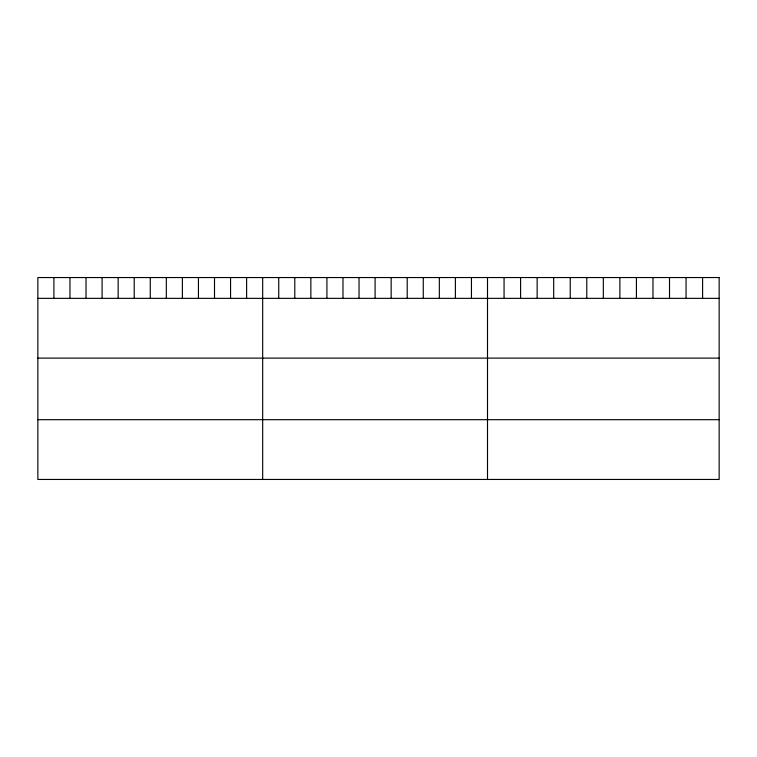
<?xml version="1.0" encoding="UTF-8"?>
<svg xmlns="http://www.w3.org/2000/svg" width="757" height="757" viewBox="0 0 757 757"><rect width="100%" height="100%" fill="white"/><g stroke="black" fill="none" stroke-linecap="round" stroke-linejoin="round"><path stroke-width="1.14" d="M37.85 298.353L719.15 298.353M37.85 358.118L719.15 358.118M37.85 419.69L719.15 419.69M702.6 277.545L702.6 298.353M686.06 277.545L686.06 298.353M669.51 277.545L669.51 298.353M652.969 277.545L652.969 298.353M636.419 277.545L636.419 298.353M619.879 277.545L619.879 298.353M603.329 277.545L603.329 298.353M586.779 277.545L586.779 298.353M570.239 277.545L570.239 298.353M553.689 277.545L553.689 298.353M537.148 277.545L537.148 298.353M520.598 277.545L520.598 298.353M504.058 277.545L504.058 298.353M487.508 277.545L487.508 479.455M471.45 277.545L471.45 298.353M455.392 277.545L455.392 298.353M439.334 277.545L439.334 298.353M423.267 277.545L423.267 298.353M407.209 277.545L407.209 298.353M391.151 277.545L391.151 298.353M375.094 277.545L375.094 298.353M359.036 277.545L359.036 298.353M342.978 277.545L342.978 298.353M326.92 277.545L326.92 298.353M310.853 277.545L310.853 298.353M294.795 277.545L294.795 298.353M278.737 277.545L278.737 298.353M262.679 277.545L262.679 479.455M246.621 277.545L246.621 298.353M230.563 277.545L230.563 298.353M214.505 277.545L214.505 298.353M198.438 277.545L198.438 298.353M182.38 277.545L182.38 298.353M166.322 277.545L166.322 298.353M150.265 277.545L150.265 298.353M134.207 277.545L134.207 298.353M118.149 277.545L118.149 298.353M102.091 277.545L102.091 298.353M86.024 277.545L86.024 298.353M69.966 277.545L69.966 298.353M53.908 277.545L53.908 298.353M719.15 277.545L37.85 277.545L37.85 479.455L719.15 479.455L719.15 277.545"/></g></svg>
